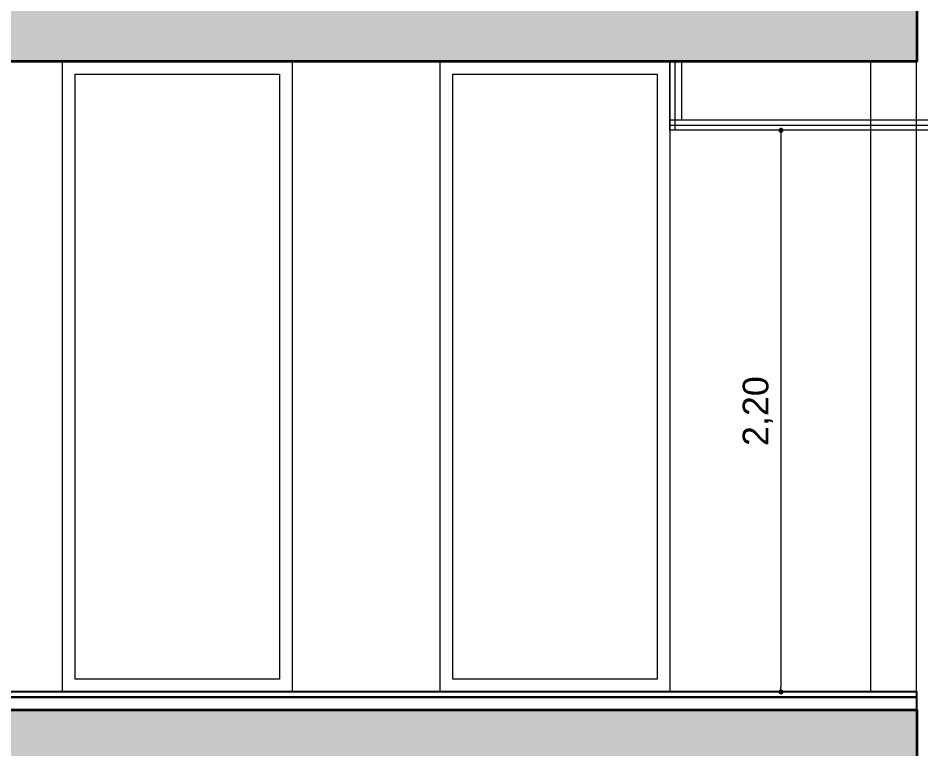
# Model space of a CAD drawing. Header units: metres. Extents: x 1838950 to 1842843, y 5171318 to 5174224.
# Drawn here: x 1841220.934 to 1841224.471, y 5171399.579 to 5171402.443 of the extents above; entities that cross this region are included whole.
import ezdxf

# ---------------------------------------------------------------- set-up
doc = ezdxf.new("R2010")
doc.units = ezdxf.units.M
doc.header["$LTSCALE"] = 0.0254
doc.header["$PDMODE"] = 1
doc.header["$PDSIZE"] = -2
doc.layers.get('0').update_dxf_attribs({"lineweight": 18})
doc.layers.get('DEFPOINTS').update_dxf_attribs({"lineweight": 18})
doc.layers.add('00 CHAZAL Coupe A.5', color=7, linetype='Continuous', lineweight=18)
doc.layers.add('00 CHAZAL INVISIBLE ARCHI', color=7, linetype='Continuous', lineweight=5)
doc.styles.add('Arial', font='arial.ttf')
doc.dimstyles.new('IS', dxfattribs={"dimtxt": 302.065972, "dimasz": 9.92187e-05, "dimexe": 2e-07, "dimexo": 1e-06, "dimgap": 3e-07, "dimtad": 1, "dimzin": 3, "dimtxsty": 'Arial', "dimblk": 'DOT', "dimblk1": 'DOT', "dimblk2": 'DOT', "dimcen": 0, "dimdle": 1e-06, "dimazin": 0, "dimtfac": 1, "dimtix": 1, "dimtmove": 0, "dimatfit": 0, "dimldrblk": 'DOT', "dimfxl": 1e-06, "dimfxlon": 1, "dimfrac": 2, "dimtolj": 1, "dimtzin": 3, "dimarcsym": 0})

# ---------------------------------------------------------------- blocks, each defined once
blk = doc.blocks.new('_DOT')
at = {"color": 0, "linetype": 'ByBlock', "lineweight": -2}
blk.add_line((-0.5, 0), (-1, 0), dxfattribs=at)
at = {"color": 0, "linetype": 'ByBlock', "const_width": 0.5}
blk.add_lwpolyline([(-0.25, 0, 1), (0.25, 0, 1)], format="xyb", close=True, dxfattribs=at)
blk = doc.blocks.new('*D463')
at = {"layer": '00 CHAZAL Coupe A.5', "color": 0, "linetype": 'Continuous', "lineweight": -2, "transparency": 16777216}
for p, q in [((1841223.9227, 5171402.0029), (1841223.9229, 5171402.0029)), ((1841223.9229, 5171401.983), (1841223.9229, 5171399.8224)), ((1841223.9227, 5171399.8026), (1841223.9229, 5171399.8026))]:
    blk.add_line(p, q, dxfattribs=at)
at = {"layer": 'DEFPOINTS', "color": 0, "transparency": 16777216}
for p in [(1841223.8029, 5171402.0029), (1841223.8029, 5171399.8026), (1841223.9229, 5171399.8026)]:
    blk.add_point(p, dxfattribs=at)
at = {"layer": '00 CHAZAL Coupe A.5', "color": 0, "lineweight": -2, "transparency": 16777216, "xscale": 0.01984375, "yscale": 0.01984375, "zscale": 0.01984375}
for p, rotation in [((1841223.9229, 5171402.0029), 90), ((1841223.9229, 5171399.8026), 270)]:
    blk.add_blockref('_DOT', p, dxfattribs=dict(at, rotation=rotation))
at = {"layer": '00 CHAZAL Coupe A.5', "color": 0, "lineweight": 5, "transparency": 16777216, "insert": (1841223.8325, 5171400.9027), "char_height": 0.10051, "attachment_point": 5, "rotation": 90, "style": 'Arial'}
blk.add_mtext('\\A1;2,20', dxfattribs=at)
blk = doc.blocks.new('Groupe-2016-1')
at = {"layer": '00 CHAZAL Coupe A.5', "color": 7, "linetype": 'Continuous', "lineweight": 5}
dim = blk.add_linear_dim(base=(1841223.9229, 5171399.8026), p1=(1841223.8029, 5171402.0029), p2=(1841223.8029, 5171399.8026), angle=90, dimstyle='IS', override={"dimtxt": 0.100506, "dimasz": 0.019844, "dimexe": 4e-05, "dimgap": 0.03, "dimpost": '<>', "dimtxsty": 'Arial', "dimdle": 0.0002, "dimtmove": 2, "dimfxl": 0.0002}, dxfattribs=at)
dim.commit()
dim.dimension.update_dxf_attribs({"geometry": '*D463', "text_midpoint": (1841223.8325, 5171400.9027)})

msp = doc.modelspace()

# ---------------------------------------------------------------- hatches: boundary and pattern name
at = {"layer": '00 CHAZAL Coupe A.5', "linetype": 'Continuous', "lineweight": 0, "true_color": 0xaaaaaa}
h = msp.add_hatch(color=253, dxfattribs=at)
h.paths.add_polyline_path([(1841218.0951, 5171406.0067), (1841217.9351, 5171406.0067), (1841217.9351, 5171405.8743), (1841217.9351, 5171405.8743), (1841217.9351, 5171405.3122), (1841216.7955, 5171405.3122), (1841216.7955, 5171406.1927), (1841216.6155, 5171406.1927), (1841216.6155, 5171406.1921), (1841215.0579, 5171406.1921), (1841215.0579, 5171405.9921), (1841216.6155, 5171405.9921), (1841216.6155, 5171405.4454), (1841216.6155, 5171405.4454), (1841216.6155, 5171404.9154), (1841216.6155, 5171405.4451), (1841216.6155, 5171396.212), (1841216.7937, 5171396.212), (1841216.7937, 5171396.272), (1841216.7955, 5171396.272), (1841216.7955, 5171396.662), (1841218.6937, 5171396.662), (1841218.6937, 5171394.022), (1841216.6155, 5171394.022), (1841216.6155, 5171393.7166), (1841216.6137, 5171393.7166), (1841216.6137, 5171393.571), (1841216.7955, 5171393.571), (1841216.7955, 5171393.8023), (1841218.6937, 5171393.8023), (1841218.6937, 5171391.381), (1841216.6155, 5171391.381), (1841216.6155, 5171390.6854), (1841216.6156, 5171390.6854), (1841216.6156, 5171389.981), (1841214.7649, 5171389.981), (1841214.7649, 5171390.9682), (1841214.7648, 5171390.9682), (1841214.7648, 5171396.8922), (1841214.5848, 5171396.8922), (1841214.5848, 5171396.892), (1841211.438, 5171396.892), (1841211.438, 5171396.892), (1841209.4576, 5171396.892), (1841209.4576, 5171396.892), (1841203.8519, 5171396.892), (1841203.8519, 5171396.9671), (1841203.7105, 5171396.9671), (1841203.7105, 5171396.8732), (1841203.7107, 5171396.8732), (1841203.7107, 5171396.786), (1841202.5629, 5171396.786), (1841202.5629, 5171396.7871), (1841202.4959, 5171396.786), (1841202.4959, 5171396.8024), (1841202.4949, 5171396.8024), (1841202.4949, 5171396.8917), (1841202.4945, 5171396.8917), (1841202.4945, 5171396.9673), (1841202.2949, 5171396.9673), (1841202.2949, 5171396.8542), (1841202.2953, 5171396.8542), (1841202.2953, 5171396.6997), (1841202.2949, 5171396.6997), (1841202.2949, 5171390.2944), (1841202.4949, 5171390.3574), (1841202.4949, 5171391.231), (1841202.4952, 5171391.231), (1841202.4952, 5171391.251), (1841214.5848, 5171391.251), (1841214.5848, 5171389.581), (1841216.7955, 5171389.581), (1841216.7955, 5171391.251), (1841224.2749, 5171391.251), (1841224.2749, 5171390.4504), (1841224.4551, 5171390.505), (1841224.4551, 5171391.381), (1841218.8737, 5171391.381), (1841218.8737, 5171393.8023), (1841219.7929, 5171393.8023), (1841224.4551, 5171393.8514), (1841224.4551, 5171394.1719), (1841222.7637, 5171394.1719), (1841219.783, 5171394.022), (1841218.8737, 5171394.022), (1841218.8737, 5171396.662), (1841224.4551, 5171396.662), (1841224.4551, 5171396.892), (1841216.7955, 5171396.892), (1841216.7955, 5171399.4847), (1841216.7959, 5171399.4847), (1841216.7959, 5171399.4822), (1841217.9351, 5171399.4822), (1841217.9351, 5171399.1626), (1841218.0957, 5171399.1626), (1841218.0957, 5171399.4822), (1841224.4551, 5171399.4822), (1841224.4551, 5171399.7322), (1841216.7955, 5171399.7322), (1841216.7955, 5171402.2722), (1841217.9351, 5171402.2722), (1841217.9351, 5171401.9526), (1841218.0957, 5171401.9526), (1841218.0957, 5171402.2722), (1841224.4551, 5171402.2722), (1841224.4551, 5171402.8722), (1841224.2751, 5171402.8722), (1841224.2751, 5171402.5222), (1841218.0951, 5171402.5222), (1841218.0951, 5171402.7399), (1841217.9351, 5171402.7466), (1841217.9351, 5171402.5225), (1841216.7955, 5171402.5225), (1841216.7955, 5171405.0922), (1841217.9351, 5171405.0922), (1841217.9351, 5171404.983), (1841217.9343, 5171404.983), (1841217.9343, 5171404.8998), (1841218.0951, 5171404.8998)])
h.paths.add_polyline_path([(1841214.5848, 5171396.522), (1841214.5848, 5171394.0163), (1841212.4426, 5171393.9948), (1841212.4426, 5171393.9748), (1841212.2926, 5171393.9748), (1841212.2926, 5171393.9948), (1841209.5803, 5171394.022), (1841202.6449, 5171394.022), (1841202.6449, 5171393.992), (1841202.4949, 5171393.992), (1841202.4949, 5171396.5838), (1841203.8514, 5171396.5838), (1841203.8514, 5171396.662), (1841208.7803, 5171396.662), (1841208.7803, 5171396.522)])
h.paths.add_polyline_path([(1841214.5848, 5171393.8023), (1841214.5848, 5171391.3753), (1841212.4425, 5171391.3539), (1841212.4425, 5171391.3309), (1841212.2925, 5171391.3309), (1841212.2925, 5171391.3539), (1841209.5803, 5171391.381), (1841202.6449, 5171391.381), (1841202.6449, 5171391.351), (1841202.4949, 5171391.351), (1841202.4949, 5171393.8023)])

# ---------------------------------------------------------------- linework, layer by layer
at = {"layer": '00 CHAZAL Coupe A.5', "color": 7, "linetype": 'Continuous', "lineweight": 13}
for p, q in [((1841223.5329, 5171402.2722), (1841223.5329, 5171402.0429)), ((1841231.9236, 5171402.0429), (1841223.4871, 5171402.0429))]:
    msp.add_line(p, q, dxfattribs=at)
at = {"layer": '00 CHAZAL Coupe A.5', "color": 7, "linetype": 'Continuous', "lineweight": 9}
for p, q in [((1841224.2749, 5171399.8026), (1841224.2749, 5171402.2719)), ((1841224.4526, 5171402.2719), (1841224.4526, 5171399.8026))]:
    msp.add_line(p, q, dxfattribs=at)
at = {"layer": '00 CHAZAL Coupe A.5', "color": 7, "linetype": 'Continuous', "lineweight": 35, "flags": 128}
msp.add_lwpolyline([(1841218.0951, 5171406.0067), (1841218.0951, 5171404.8998), (1841217.9343, 5171404.8998), (1841217.9343, 5171404.983), (1841217.9351, 5171404.983), (1841217.9351, 5171405.0922), (1841216.7955, 5171405.0922), (1841216.7955, 5171402.5225), (1841217.9351, 5171402.5225), (1841217.9351, 5171402.7466), (1841218.0951, 5171402.7399), (1841218.0951, 5171402.5222), (1841224.2751, 5171402.5222), (1841224.2751, 5171402.8722), (1841224.4551, 5171402.8722), (1841224.4551, 5171402.2722), (1841218.0957, 5171402.2722), (1841218.0957, 5171401.9526), (1841217.9351, 5171401.9526), (1841217.9351, 5171402.2722), (1841216.7955, 5171402.2722), (1841216.7955, 5171399.7322), (1841224.4551, 5171399.7322), (1841224.4551, 5171399.4822)], dxfattribs=at)
at = {"layer": '00 CHAZAL Coupe A.5', "color": 7, "linetype": 'Continuous', "lineweight": 13, "flags": 128}
for points in [[(1841221.1075, 5171402.2722), (1841222.0075, 5171402.2722), (1841222.0075, 5171399.8026), (1841221.1075, 5171399.8026)], [(1841222.5875, 5171402.2722), (1841223.4875, 5171402.2722), (1841223.4875, 5171399.8026), (1841222.5875, 5171399.8026)], [(1841223.5071, 5171402.2722), (1841223.5071, 5171402.0029), (1841223.4871, 5171402.0029), (1841223.4871, 5171402.2722)], [(1841221.1575, 5171402.2222), (1841221.9575, 5171402.2222), (1841221.9575, 5171399.8526), (1841221.1575, 5171399.8526)], [(1841222.6375, 5171402.2222), (1841223.4375, 5171402.2222), (1841223.4375, 5171399.8526), (1841222.6375, 5171399.8526)], [(1841231.9236, 5171402.0029), (1841223.4871, 5171402.0029), (1841223.4871, 5171402.0229), (1841231.9236, 5171402.0229)]]:
    msp.add_lwpolyline(points, close=True, dxfattribs=at)
at = {"layer": '00 CHAZAL Coupe A.5', "color": 7, "linetype": 'Continuous', "lineweight": 25, "flags": 128}
for points in [[(1841216.7955, 5171399.8026), (1841216.7955, 5171399.7822), (1841224.4551, 5171399.7822), (1841224.4551, 5171399.8026)], [(1841216.7955, 5171399.7822), (1841216.7955, 5171399.7322), (1841224.4551, 5171399.7322), (1841224.4551, 5171399.7822)]]:
    msp.add_lwpolyline(points, close=True, dxfattribs=at)

# ---------------------------------------------------------------- block references
at = {"layer": '00 CHAZAL INVISIBLE ARCHI', "color": 7, "transparency": 33554687}
msp.add_blockref('Groupe-2016-1', (0, 0), dxfattribs=at)

doc.saveas('drawing.dxf')
